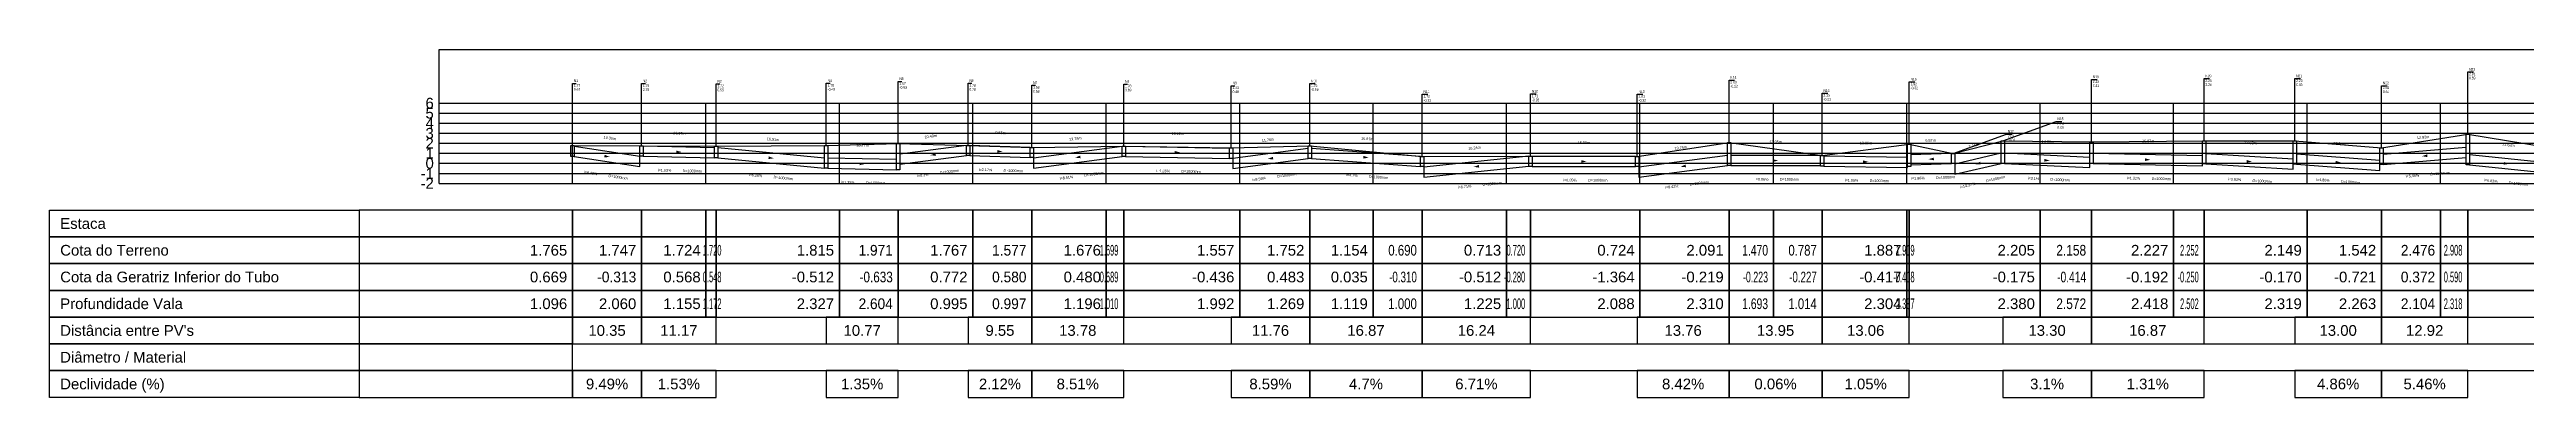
# Model space of a CAD drawing. Extents: x -160 to 364724, y -100 to 7353297.
# Drawn here: x 359874 to 360245.3, y 7348666.7 to 7348718.7 of the extents above; entities that cross this region are included whole.
import ezdxf
from ezdxf.enums import TextEntityAlignment as Align

# ---------------------------------------------------------------- set-up
doc = ezdxf.new("R2010")
doc.units = 0
doc.header["$LTSCALE"] = 5
for name, color, linetype in [('PS_IND_COMPRIMENTO', 7, 'Continuous'), ('PS_IND_DIAMETRO', 7, 'Continuous'), ('PS_IND_FLUXO', 3, 'Continuous'), ('PS_IND_INCLINACAO', 7, 'Continuous'), ('PS_PERFIL_CAIXAS', 7, 'Continuous'), ('PS_PERFIL_COTA_LIN', 7, 'Continuous'), ('PS_PERFIL_COTA_TXT', 5, 'Continuous'), ('PS_PERFIL_GRADE', 8, 'Continuous'), ('PS_PERFIL_TERRENO', 3, 'Continuous'), ('PS_PERFIL_TUBO', 7, 'Continuous'), ('PS_PONTOS_IDENTIFICACAO_LIN', 7, 'Continuous'), ('PS_PONTOS_IDENTIFICACAO_TXT', 7, 'Continuous')]:
    doc.layers.add(name, color=color, linetype=linetype)
doc.styles.get("Standard").update_dxf_attribs({"font": 'arial.ttf'})

# ---------------------------------------------------------------- blocks, each defined once
blk = doc.blocks.new('*U709')
at = {"layer": 'PS_PERFIL_GRADE', "linetype": 'Continuous'}
for p, q in [((0, 0), (0, 12)), ((0, 12), (480, 12)), ((20, 0), (20, 12)), ((40, 0), (40, 12)), ((60, 0), (60, 12)), ((80, 0), (80, 12)), ((100, 0), (100, 12)), ((120, 0), (120, 12)), ((140, 0), (140, 12)), ((160, 0), (160, 12)), ((180, 0), (180, 12)), ((200, 0), (200, 12)), ((220, 0), (220, 12)), ((240, 0), (240, 12)), ((260, 0), (260, 12)), ((280, 0), (280, 12)), ((300, 0), (300, 12)), ((320, 0), (320, 12)), ((340, 0), (340, 12)), ((360, 0), (360, 12)), ((380, 0), (380, 12)), ((400, 0), (400, 12)), ((420, 0), (420, 12)), ((440, 0), (440, 12)), ((460, 0), (460, 12)), ((480, 0), (480, 12)), ((0, 10.5), (480, 10.5)), ((0, 9), (480, 9)), ((0, 7.5), (480, 7.5)), ((0, 6), (480, 6)), ((0, 4.5), (480, 4.5)), ((0, 3), (480, 3)), ((0, 1.5), (480, 1.5)), ((0, 0), (480, 0))]:
    blk.add_line(p, q, dxfattribs=at)
blk.add_lwpolyline([(0, 12), (0, 20), (480, 20), (480, 12)], dxfattribs=at)
at = {"layer": 'PS_PERFIL_GRADE'}
for s, p in [('5', (-0.8, 10.5)), ('6', (-0.8, 12)), ('4', (-0.8, 9)), ('3', (-0.8, 7.5)), ('0', (-0.8, 3)), ('2', (-0.8, 6)), ('1', (-0.8, 4.5)), ('-1', (-0.8, 1.5)), ('-2', (-0.8, 0))]:
    blk.add_text(s, height=1.6, dxfattribs=at).set_placement(p, align=Align.MIDDLE_RIGHT)

msp = doc.modelspace()

# ---------------------------------------------------------------- linework, layer by layer
at = {"layer": 'PS_IND_FLUXO'}
for points in [[(359957.172, 7348702.787, 0.4, 0, 0), (359957.964, 7348702.669, 0, 0, 0)], [(359967.929, 7348703.421, 0.4, 0, 0), (359968.729, 7348703.402, 0, 0, 0)], [(359981.771, 7348702.545, 0.4, 0, 0), (359982.567, 7348702.467, 0, 0, 0)], [(359995.409, 7348701.629, 0.4, 0, 0), (359996.208, 7348701.612, 0, 0, 0)], [(360006.837, 7348703.033, 0.4, 0, 0), (360006.043, 7348702.929, 0, 0, 0)], [(360016.058, 7348703.496, 0.4, 0, 0), (360016.858, 7348703.469, 0, 0, 0)], [(360028.516, 7348702.668, 0.4, 0, 0), (360027.723, 7348702.563, 0, 0, 0)], [(360042.668, 7348703.348, 0.4, 0, 0), (360043.468, 7348703.332, 0, 0, 0)], [(360057.404, 7348702.481, 0.4, 0, 0), (360056.612, 7348702.375, 0, 0, 0)], [(360070.924, 7348702.62, 0.4, 0, 0), (360071.722, 7348702.562, 0, 0, 0)], [(360088.273, 7348701.266, 0.4, 0, 0), (360087.477, 7348701.183, 0, 0, 0)], [(360103.589, 7348701.99, 0.4, 0, 0), (360104.389, 7348701.99, 0, 0, 0)], [(360119.264, 7348701.315, 0.4, 0, 0), (360118.47, 7348701.211, 0, 0, 0)], [(360132.324, 7348702.127, 0.4, 0, 0), (360133.124, 7348702.126, 0, 0, 0)], [(360145.83, 7348701.944, 0.4, 0, 0), (360146.63, 7348701.931, 0, 0, 0)], [(360156.446, 7348702.36, 0.4, 0, 0), (360155.646, 7348702.334, 0, 0, 0)], [(360163.442, 7348701.746, 0.4, 0, 0), (360162.663, 7348701.566, 0, 0, 0)], [(360173.024, 7348702.168, 0.4, 0, 0), (360173.823, 7348702.13, 0, 0, 0)], [(360188.112, 7348702.26, 0.4, 0, 0), (360188.912, 7348702.244, 0, 0, 0)], [(360203.351, 7348702, 0.4, 0, 0), (360204.15, 7348701.952, 0, 0, 0)], [(360216.654, 7348701.883, 0.4, 0, 0), (360217.452, 7348701.823, 0, 0, 0)], [(360230.415, 7348702.85, 0.4, 0, 0), (360229.618, 7348702.783, 0, 0, 0)], [(360241.89, 7348701.712, 0.4, 0, 0), (360242.685, 7348701.63, 0, 0, 0)]]:
    msp.add_lwpolyline(points, format="xyseb", dxfattribs=at)
at = {"layer": 'PS_PERFIL_CAIXAS', "linetype": 'Continuous'}
for points in [[(359952.144, 7348704.359), (359952.644, 7348704.359), (359952.644, 7348702.715), (359952.144, 7348702.715)], [(359962.492, 7348704.332), (359962.992, 7348704.332), (359962.992, 7348702.79), (359962.492, 7348702.79)], [(359973.666, 7348704.291), (359974.166, 7348704.291), (359974.166, 7348702.533), (359973.666, 7348702.533)], [(359990.173, 7348704.381), (359990.673, 7348704.381), (359990.673, 7348700.979), (359990.173, 7348700.979)], [(360000.945, 7348704.668), (360001.445, 7348704.668), (360001.445, 7348700.762), (360000.945, 7348700.762)], [(360011.436, 7348704.384), (360011.936, 7348704.384), (360011.936, 7348702.884), (360011.436, 7348702.884)], [(360020.981, 7348704.077), (360021.481, 7348704.077), (360021.481, 7348702.581), (360020.981, 7348702.581)], [(360034.759, 7348704.26), (360035.259, 7348704.26), (360035.259, 7348702.745), (360034.759, 7348702.745)], [(360050.877, 7348704.011), (360051.377, 7348704.011), (360051.377, 7348702.436), (360050.877, 7348702.436)], [(360062.639, 7348704.339), (360063.139, 7348704.339), (360063.139, 7348702.436), (360062.639, 7348702.436)], [(360125.499, 7348704.848), (360125.999, 7348704.848), (360125.999, 7348701.383), (360125.499, 7348701.383)], [(360152.51, 7348704.59), (360153.01, 7348704.59), (360153.01, 7348701.251), (360152.51, 7348701.251)], [(360166.522, 7348705.07), (360167.022, 7348705.07), (360167.022, 7348701.708), (360166.522, 7348701.708)], [(360179.825, 7348704.948), (360180.325, 7348704.948), (360180.325, 7348701.668), (360179.825, 7348701.668)], [(360196.699, 7348705.089), (360197.199, 7348705.089), (360197.199, 7348701.617), (360196.699, 7348701.617)], [(360210.302, 7348705.085), (360210.802, 7348705.085), (360210.802, 7348701.577), (360210.302, 7348701.577)], [(360223.305, 7348704.024), (360223.805, 7348704.024), (360223.805, 7348701.538), (360223.305, 7348701.538)], [(360236.228, 7348706.073), (360236.728, 7348706.073), (360236.728, 7348701.499), (360236.228, 7348701.499)], [(360079.506, 7348702.746), (360080.006, 7348702.746), (360080.006, 7348701.246), (360079.506, 7348701.246)], [(360095.743, 7348702.791), (360096.243, 7348702.791), (360096.243, 7348701.246), (360095.743, 7348701.246)], [(360111.735, 7348702.734), (360112.235, 7348702.734), (360112.235, 7348701.234), (360111.735, 7348701.234)], [(360139.45, 7348702.892), (360139.95, 7348702.892), (360139.95, 7348701.29), (360139.45, 7348701.29)], [(360159.082, 7348703.195), (360159.582, 7348703.195), (360159.582, 7348701.695), (360159.082, 7348701.695)]]:
    msp.add_lwpolyline(points, close=True, dxfattribs=at)
at = {"layer": 'PS_PERFIL_COTA_LIN', "linetype": 'Continuous'}
for points in [[(359920.394, 7348694.711), (359920.394, 7348690.711), (359873.994, 7348690.711), (359873.994, 7348694.711)], [(359920.394, 7348694.711), (359920.394, 7348690.711), (359952.394, 7348690.711), (359952.394, 7348694.711)], [(359952.394, 7348694.711), (359952.394, 7348690.711), (359962.742, 7348690.711), (359962.742, 7348694.711)], [(359962.742, 7348694.711), (359962.742, 7348690.711), (359972.394, 7348690.711), (359972.394, 7348694.711)], [(359972.394, 7348694.711), (359972.394, 7348690.711), (359973.916, 7348690.711), (359973.916, 7348694.711)], [(359973.916, 7348694.711), (359973.916, 7348690.711), (359992.394, 7348690.711), (359992.394, 7348694.711)], [(359992.394, 7348694.711), (359992.394, 7348690.711), (360001.195, 7348690.711), (360001.195, 7348694.711)], [(360001.195, 7348694.711), (360001.195, 7348690.711), (360012.394, 7348690.711), (360012.394, 7348694.711)], [(360012.394, 7348694.711), (360012.394, 7348690.711), (360021.231, 7348690.711), (360021.231, 7348694.711)], [(360021.231, 7348694.711), (360021.231, 7348690.711), (360032.394, 7348690.711), (360032.394, 7348694.711)], [(360032.394, 7348694.711), (360032.394, 7348690.711), (360035.009, 7348690.711), (360035.009, 7348694.711)], [(360035.009, 7348694.711), (360035.009, 7348690.711), (360052.394, 7348690.711), (360052.394, 7348694.711)], [(360052.394, 7348694.711), (360052.394, 7348690.711), (360062.889, 7348690.711), (360062.889, 7348694.711)], [(360062.889, 7348694.711), (360062.889, 7348690.711), (360072.394, 7348690.711), (360072.394, 7348694.711)], [(360072.394, 7348694.711), (360072.394, 7348690.711), (360079.756, 7348690.711), (360079.756, 7348694.711)], [(360079.756, 7348694.711), (360079.756, 7348690.711), (360092.394, 7348690.711), (360092.394, 7348694.711)], [(360092.394, 7348694.711), (360092.394, 7348690.711), (360095.993, 7348690.711), (360095.993, 7348694.711)], [(360095.993, 7348694.711), (360095.993, 7348690.711), (360112.394, 7348690.711), (360112.394, 7348694.711)], [(360112.394, 7348694.711), (360112.394, 7348690.711), (360125.749, 7348690.711), (360125.749, 7348694.711)], [(360125.749, 7348694.711), (360125.749, 7348690.711), (360132.394, 7348690.711), (360132.394, 7348694.711)], [(360132.394, 7348694.711), (360132.394, 7348690.711), (360139.7, 7348690.711), (360139.7, 7348694.711)], [(360139.7, 7348694.711), (360139.7, 7348690.711), (360152.394, 7348690.711), (360152.394, 7348694.711)], [(360152.394, 7348694.711), (360152.394, 7348690.711), (360152.76, 7348690.711), (360152.76, 7348694.711)], [(360152.76, 7348694.711), (360152.76, 7348690.711), (360172.394, 7348690.711), (360172.394, 7348694.711)], [(360172.394, 7348694.711), (360172.394, 7348690.711), (360180.075, 7348690.711), (360180.075, 7348694.711)], [(360180.075, 7348694.711), (360180.075, 7348690.711), (360192.394, 7348690.711), (360192.394, 7348694.711)], [(360192.394, 7348694.711), (360192.394, 7348690.711), (360196.949, 7348690.711), (360196.949, 7348694.711)], [(360196.949, 7348694.711), (360196.949, 7348690.711), (360212.394, 7348690.711), (360212.394, 7348694.711)], [(360212.394, 7348694.711), (360212.394, 7348690.711), (360223.555, 7348690.711), (360223.555, 7348694.711)], [(360223.555, 7348694.711), (360223.555, 7348690.711), (360232.394, 7348690.711), (360232.394, 7348694.711)], [(360232.394, 7348694.711), (360232.394, 7348690.711), (360236.478, 7348690.711), (360236.478, 7348694.711)], [(360236.478, 7348694.711), (360236.478, 7348690.711), (360252.394, 7348690.711), (360252.394, 7348694.711)], [(359920.394, 7348690.711), (359920.394, 7348686.711), (359873.994, 7348686.711), (359873.994, 7348690.711)], [(359920.394, 7348690.711), (359920.394, 7348686.711), (359952.394, 7348686.711), (359952.394, 7348690.711)], [(359952.394, 7348690.711), (359952.394, 7348686.711), (359962.742, 7348686.711), (359962.742, 7348690.711)], [(359962.742, 7348690.711), (359962.742, 7348686.711), (359972.394, 7348686.711), (359972.394, 7348690.711)], [(359972.394, 7348690.711), (359972.394, 7348686.711), (359973.916, 7348686.711), (359973.916, 7348690.711)], [(359973.916, 7348690.711), (359973.916, 7348686.711), (359992.394, 7348686.711), (359992.394, 7348690.711)], [(359992.394, 7348690.711), (359992.394, 7348686.711), (360001.195, 7348686.711), (360001.195, 7348690.711)], [(360001.195, 7348690.711), (360001.195, 7348686.711), (360012.394, 7348686.711), (360012.394, 7348690.711)], [(360012.394, 7348690.711), (360012.394, 7348686.711), (360021.231, 7348686.711), (360021.231, 7348690.711)], [(360021.231, 7348690.711), (360021.231, 7348686.711), (360032.394, 7348686.711), (360032.394, 7348690.711)], [(360032.394, 7348690.711), (360032.394, 7348686.711), (360035.009, 7348686.711), (360035.009, 7348690.711)], [(360035.009, 7348690.711), (360035.009, 7348686.711), (360052.394, 7348686.711), (360052.394, 7348690.711)], [(360052.394, 7348690.711), (360052.394, 7348686.711), (360062.889, 7348686.711), (360062.889, 7348690.711)], [(360062.889, 7348690.711), (360062.889, 7348686.711), (360072.394, 7348686.711), (360072.394, 7348690.711)], [(360072.394, 7348690.711), (360072.394, 7348686.711), (360079.756, 7348686.711), (360079.756, 7348690.711)], [(360079.756, 7348690.711), (360079.756, 7348686.711), (360092.394, 7348686.711), (360092.394, 7348690.711)], [(360092.394, 7348690.711), (360092.394, 7348686.711), (360095.993, 7348686.711), (360095.993, 7348690.711)], [(360095.993, 7348690.711), (360095.993, 7348686.711), (360112.394, 7348686.711), (360112.394, 7348690.711)], [(360112.394, 7348690.711), (360112.394, 7348686.711), (360125.749, 7348686.711), (360125.749, 7348690.711)], [(360125.749, 7348690.711), (360125.749, 7348686.711), (360132.394, 7348686.711), (360132.394, 7348690.711)], [(360132.394, 7348690.711), (360132.394, 7348686.711), (360139.7, 7348686.711), (360139.7, 7348690.711)], [(360139.7, 7348690.711), (360139.7, 7348686.711), (360152.394, 7348686.711), (360152.394, 7348690.711)], [(360152.394, 7348690.711), (360152.394, 7348686.711), (360152.76, 7348686.711), (360152.76, 7348690.711)], [(360152.76, 7348690.711), (360152.76, 7348686.711), (360172.394, 7348686.711), (360172.394, 7348690.711)], [(360172.394, 7348690.711), (360172.394, 7348686.711), (360180.075, 7348686.711), (360180.075, 7348690.711)], [(360180.075, 7348690.711), (360180.075, 7348686.711), (360192.394, 7348686.711), (360192.394, 7348690.711)], [(360192.394, 7348690.711), (360192.394, 7348686.711), (360196.949, 7348686.711), (360196.949, 7348690.711)], [(360196.949, 7348690.711), (360196.949, 7348686.711), (360212.394, 7348686.711), (360212.394, 7348690.711)], [(360212.394, 7348690.711), (360212.394, 7348686.711), (360223.555, 7348686.711), (360223.555, 7348690.711)], [(360223.555, 7348690.711), (360223.555, 7348686.711), (360232.394, 7348686.711), (360232.394, 7348690.711)], [(360232.394, 7348690.711), (360232.394, 7348686.711), (360236.478, 7348686.711), (360236.478, 7348690.711)], [(360236.478, 7348690.711), (360236.478, 7348686.711), (360252.394, 7348686.711), (360252.394, 7348690.711)], [(359920.394, 7348686.711), (359920.394, 7348682.711), (359873.994, 7348682.711), (359873.994, 7348686.711)], [(359920.394, 7348686.711), (359920.394, 7348682.711), (359952.394, 7348682.711), (359952.394, 7348686.711)], [(359952.394, 7348686.711), (359952.394, 7348682.711), (359962.742, 7348682.711), (359962.742, 7348686.711)], [(359962.742, 7348686.711), (359962.742, 7348682.711), (359972.394, 7348682.711), (359972.394, 7348686.711)], [(359972.394, 7348686.711), (359972.394, 7348682.711), (359973.916, 7348682.711), (359973.916, 7348686.711)], [(359973.916, 7348686.711), (359973.916, 7348682.711), (359992.394, 7348682.711), (359992.394, 7348686.711)], [(359992.394, 7348686.711), (359992.394, 7348682.711), (360001.195, 7348682.711), (360001.195, 7348686.711)], [(360001.195, 7348686.711), (360001.195, 7348682.711), (360012.394, 7348682.711), (360012.394, 7348686.711)], [(360012.394, 7348686.711), (360012.394, 7348682.711), (360021.231, 7348682.711), (360021.231, 7348686.711)], [(360021.231, 7348686.711), (360021.231, 7348682.711), (360032.394, 7348682.711), (360032.394, 7348686.711)], [(360032.394, 7348686.711), (360032.394, 7348682.711), (360035.009, 7348682.711), (360035.009, 7348686.711)], [(360035.009, 7348686.711), (360035.009, 7348682.711), (360052.394, 7348682.711), (360052.394, 7348686.711)], [(360052.394, 7348686.711), (360052.394, 7348682.711), (360062.889, 7348682.711), (360062.889, 7348686.711)], [(360062.889, 7348686.711), (360062.889, 7348682.711), (360072.394, 7348682.711), (360072.394, 7348686.711)], [(360072.394, 7348686.711), (360072.394, 7348682.711), (360079.756, 7348682.711), (360079.756, 7348686.711)], [(360079.756, 7348686.711), (360079.756, 7348682.711), (360092.394, 7348682.711), (360092.394, 7348686.711)], [(360092.394, 7348686.711), (360092.394, 7348682.711), (360095.993, 7348682.711), (360095.993, 7348686.711)], [(360095.993, 7348686.711), (360095.993, 7348682.711), (360112.394, 7348682.711), (360112.394, 7348686.711)], [(360112.394, 7348686.711), (360112.394, 7348682.711), (360125.749, 7348682.711), (360125.749, 7348686.711)], [(360125.749, 7348686.711), (360125.749, 7348682.711), (360132.394, 7348682.711), (360132.394, 7348686.711)], [(360132.394, 7348686.711), (360132.394, 7348682.711), (360139.7, 7348682.711), (360139.7, 7348686.711)], [(360139.7, 7348686.711), (360139.7, 7348682.711), (360152.394, 7348682.711), (360152.394, 7348686.711)], [(360152.394, 7348686.711), (360152.394, 7348682.711), (360152.76, 7348682.711), (360152.76, 7348686.711)], [(360152.76, 7348686.711), (360152.76, 7348682.711), (360172.394, 7348682.711), (360172.394, 7348686.711)], [(360172.394, 7348686.711), (360172.394, 7348682.711), (360180.075, 7348682.711), (360180.075, 7348686.711)], [(360180.075, 7348686.711), (360180.075, 7348682.711), (360192.394, 7348682.711), (360192.394, 7348686.711)], [(360192.394, 7348686.711), (360192.394, 7348682.711), (360196.949, 7348682.711), (360196.949, 7348686.711)], [(360196.949, 7348686.711), (360196.949, 7348682.711), (360212.394, 7348682.711), (360212.394, 7348686.711)], [(360212.394, 7348686.711), (360212.394, 7348682.711), (360223.555, 7348682.711), (360223.555, 7348686.711)], [(360223.555, 7348686.711), (360223.555, 7348682.711), (360232.394, 7348682.711), (360232.394, 7348686.711)], [(360232.394, 7348686.711), (360232.394, 7348682.711), (360236.478, 7348682.711), (360236.478, 7348686.711)], [(360236.478, 7348686.711), (360236.478, 7348682.711), (360252.394, 7348682.711), (360252.394, 7348686.711)], [(359920.394, 7348682.711), (359920.394, 7348678.711), (359873.994, 7348678.711), (359873.994, 7348682.711)], [(359920.394, 7348682.711), (359920.394, 7348678.711), (359952.394, 7348678.711), (359952.394, 7348682.711)], [(359952.394, 7348682.711), (359952.394, 7348678.711), (359962.742, 7348678.711), (359962.742, 7348682.711)], [(359962.742, 7348682.711), (359962.742, 7348678.711), (359972.394, 7348678.711), (359972.394, 7348682.711)], [(359972.394, 7348682.711), (359972.394, 7348678.711), (359973.916, 7348678.711), (359973.916, 7348682.711)], [(359973.916, 7348682.711), (359973.916, 7348678.711), (359992.394, 7348678.711), (359992.394, 7348682.711)], [(359992.394, 7348682.711), (359992.394, 7348678.711), (360001.195, 7348678.711), (360001.195, 7348682.711)], [(360001.195, 7348682.711), (360001.195, 7348678.711), (360012.394, 7348678.711), (360012.394, 7348682.711)], [(360012.394, 7348682.711), (360012.394, 7348678.711), (360021.231, 7348678.711), (360021.231, 7348682.711)], [(360021.231, 7348682.711), (360021.231, 7348678.711), (360032.394, 7348678.711), (360032.394, 7348682.711)], [(360032.394, 7348682.711), (360032.394, 7348678.711), (360035.009, 7348678.711), (360035.009, 7348682.711)], [(360035.009, 7348682.711), (360035.009, 7348678.711), (360052.394, 7348678.711), (360052.394, 7348682.711)], [(360052.394, 7348682.711), (360052.394, 7348678.711), (360062.889, 7348678.711), (360062.889, 7348682.711)], [(360062.889, 7348682.711), (360062.889, 7348678.711), (360072.394, 7348678.711), (360072.394, 7348682.711)], [(360072.394, 7348682.711), (360072.394, 7348678.711), (360079.756, 7348678.711), (360079.756, 7348682.711)], [(360079.756, 7348682.711), (360079.756, 7348678.711), (360092.394, 7348678.711), (360092.394, 7348682.711)], [(360092.394, 7348682.711), (360092.394, 7348678.711), (360095.993, 7348678.711), (360095.993, 7348682.711)], [(360095.993, 7348682.711), (360095.993, 7348678.711), (360112.394, 7348678.711), (360112.394, 7348682.711)], [(360112.394, 7348682.711), (360112.394, 7348678.711), (360125.749, 7348678.711), (360125.749, 7348682.711)], [(360125.749, 7348682.711), (360125.749, 7348678.711), (360132.394, 7348678.711), (360132.394, 7348682.711)], [(360132.394, 7348682.711), (360132.394, 7348678.711), (360139.7, 7348678.711), (360139.7, 7348682.711)], [(360139.7, 7348682.711), (360139.7, 7348678.711), (360152.394, 7348678.711), (360152.394, 7348682.711)], [(360152.394, 7348682.711), (360152.394, 7348678.711), (360152.76, 7348678.711), (360152.76, 7348682.711)], [(360152.76, 7348682.711), (360152.76, 7348678.711), (360172.394, 7348678.711), (360172.394, 7348682.711)], [(360172.394, 7348682.711), (360172.394, 7348678.711), (360180.075, 7348678.711), (360180.075, 7348682.711)], [(360180.075, 7348682.711), (360180.075, 7348678.711), (360192.394, 7348678.711), (360192.394, 7348682.711)], [(360192.394, 7348682.711), (360192.394, 7348678.711), (360196.949, 7348678.711), (360196.949, 7348682.711)], [(360196.949, 7348682.711), (360196.949, 7348678.711), (360212.394, 7348678.711), (360212.394, 7348682.711)], [(360212.394, 7348682.711), (360212.394, 7348678.711), (360223.555, 7348678.711), (360223.555, 7348682.711)], [(360223.555, 7348682.711), (360223.555, 7348678.711), (360232.394, 7348678.711), (360232.394, 7348682.711)], [(360232.394, 7348682.711), (360232.394, 7348678.711), (360236.478, 7348678.711), (360236.478, 7348682.711)], [(360236.478, 7348682.711), (360236.478, 7348678.711), (360252.394, 7348678.711), (360252.394, 7348682.711)], [(359920.394, 7348678.711), (359920.394, 7348674.711), (359873.994, 7348674.711), (359873.994, 7348678.711)], [(359920.394, 7348678.711), (359920.394, 7348674.711), (359952.394, 7348674.711), (359952.394, 7348678.711)], [(359952.394, 7348678.711), (359952.394, 7348674.711), (359962.742, 7348674.711), (359962.742, 7348678.711)], [(359962.742, 7348678.711), (359962.742, 7348674.711), (359973.916, 7348674.711), (359973.916, 7348678.711)], [(359990.423, 7348678.711), (359990.423, 7348674.711), (360001.195, 7348674.711), (360001.195, 7348678.711)], [(360011.686, 7348678.711), (360011.686, 7348674.711), (360021.231, 7348674.711), (360021.231, 7348678.711)], [(360021.231, 7348678.711), (360021.231, 7348674.711), (360035.009, 7348674.711), (360035.009, 7348678.711)], [(360051.127, 7348678.711), (360051.127, 7348674.711), (360062.889, 7348674.711), (360062.889, 7348678.711)], [(360062.889, 7348678.711), (360062.889, 7348674.711), (360079.756, 7348674.711), (360079.756, 7348678.711)], [(360079.756, 7348678.711), (360079.756, 7348674.711), (360095.993, 7348674.711), (360095.993, 7348678.711)], [(360111.985, 7348678.711), (360111.985, 7348674.711), (360125.749, 7348674.711), (360125.749, 7348678.711)], [(360125.749, 7348678.711), (360125.749, 7348674.711), (360139.7, 7348674.711), (360139.7, 7348678.711)], [(360139.7, 7348678.711), (360139.7, 7348674.711), (360152.76, 7348674.711), (360152.76, 7348678.711)], [(360166.772, 7348678.711), (360166.772, 7348674.711), (360180.075, 7348674.711), (360180.075, 7348678.711)], [(360180.075, 7348678.711), (360180.075, 7348674.711), (360196.949, 7348674.711), (360196.949, 7348678.711)], [(360210.552, 7348678.711), (360210.552, 7348674.711), (360223.555, 7348674.711), (360223.555, 7348678.711)], [(360223.555, 7348678.711), (360223.555, 7348674.711), (360236.478, 7348674.711), (360236.478, 7348678.711)], [(359920.394, 7348674.711), (359920.394, 7348670.711), (359873.994, 7348670.711), (359873.994, 7348674.711)], [(359920.394, 7348674.711), (359920.394, 7348670.711), (359952.394, 7348670.711), (359952.394, 7348674.711)], [(359920.394, 7348670.711), (359920.394, 7348666.711), (359873.994, 7348666.711), (359873.994, 7348670.711)], [(359920.394, 7348670.711), (359920.394, 7348666.711), (359952.394, 7348666.711), (359952.394, 7348670.711)], [(359952.394, 7348670.711), (359952.394, 7348666.711), (359962.742, 7348666.711), (359962.742, 7348670.711)], [(359962.742, 7348670.711), (359962.742, 7348666.711), (359973.916, 7348666.711), (359973.916, 7348670.711)], [(359990.423, 7348670.711), (359990.423, 7348666.711), (360001.195, 7348666.711), (360001.195, 7348670.711)], [(360011.686, 7348670.711), (360011.686, 7348666.711), (360021.231, 7348666.711), (360021.231, 7348670.711)], [(360021.231, 7348670.711), (360021.231, 7348666.711), (360035.009, 7348666.711), (360035.009, 7348670.711)], [(360051.127, 7348670.711), (360051.127, 7348666.711), (360062.889, 7348666.711), (360062.889, 7348670.711)], [(360062.889, 7348670.711), (360062.889, 7348666.711), (360079.756, 7348666.711), (360079.756, 7348670.711)], [(360079.756, 7348670.711), (360079.756, 7348666.711), (360095.993, 7348666.711), (360095.993, 7348670.711)], [(360111.985, 7348670.711), (360111.985, 7348666.711), (360125.749, 7348666.711), (360125.749, 7348670.711)], [(360125.749, 7348670.711), (360125.749, 7348666.711), (360139.7, 7348666.711), (360139.7, 7348670.711)], [(360139.7, 7348670.711), (360139.7, 7348666.711), (360152.76, 7348666.711), (360152.76, 7348670.711)], [(360166.772, 7348670.711), (360166.772, 7348666.711), (360180.075, 7348666.711), (360180.075, 7348670.711)], [(360180.075, 7348670.711), (360180.075, 7348666.711), (360196.949, 7348666.711), (360196.949, 7348670.711)], [(360210.552, 7348670.711), (360210.552, 7348666.711), (360223.555, 7348666.711), (360223.555, 7348670.711)], [(360223.555, 7348670.711), (360223.555, 7348666.711), (360236.478, 7348666.711), (360236.478, 7348670.711)]]:
    msp.add_lwpolyline(points, close=True, dxfattribs=at)
for points in [[(359952.394, 7348678.711), (359962.742, 7348678.711)], [(359972.394, 7348678.711), (359973.916, 7348678.711)], [(359992.394, 7348678.711), (360001.195, 7348678.711)], [(360012.394, 7348678.711), (360021.231, 7348678.711)], [(360032.394, 7348678.711), (360035.009, 7348678.711)], [(360052.394, 7348678.711), (360062.889, 7348678.711)], [(360072.394, 7348678.711), (360079.756, 7348678.711)], [(360092.394, 7348678.711), (360095.993, 7348678.711)], [(360112.394, 7348678.711), (360125.749, 7348678.711)], [(360132.394, 7348678.711), (360139.7, 7348678.711)], [(360152.394, 7348678.711), (360152.76, 7348678.711)], [(360172.394, 7348678.711), (360180.075, 7348678.711)], [(360192.394, 7348678.711), (360196.949, 7348678.711)], [(360212.394, 7348678.711), (360223.555, 7348678.711)], [(360232.394, 7348678.711), (360236.478, 7348678.711)], [(359920.394, 7348674.711), (359952.394, 7348674.711)], [(359952.394, 7348674.711), (359962.742, 7348674.711)], [(359952.394, 7348674.711), (359962.742, 7348674.711)], [(359962.742, 7348674.711), (359972.394, 7348674.711)], [(359972.394, 7348674.711), (359973.916, 7348674.711)], [(359972.394, 7348674.711), (359973.916, 7348674.711)], [(359973.916, 7348674.711), (359992.394, 7348674.711)], [(359992.394, 7348674.711), (360001.195, 7348674.711)], [(359992.394, 7348674.711), (360001.195, 7348674.711)], [(360001.195, 7348674.711), (360012.394, 7348674.711)], [(360012.394, 7348674.711), (360021.231, 7348674.711)], [(360012.394, 7348674.711), (360021.231, 7348674.711)], [(360021.231, 7348674.711), (360032.394, 7348674.711)], [(360032.394, 7348674.711), (360035.009, 7348674.711)], [(360032.394, 7348674.711), (360035.009, 7348674.711)], [(360035.009, 7348674.711), (360052.394, 7348674.711)], [(360052.394, 7348674.711), (360062.889, 7348674.711)], [(360052.394, 7348674.711), (360062.889, 7348674.711)], [(360062.889, 7348674.711), (360072.394, 7348674.711)], [(360072.394, 7348674.711), (360079.756, 7348674.711)], [(360072.394, 7348674.711), (360079.756, 7348674.711)], [(360079.756, 7348674.711), (360092.394, 7348674.711)], [(360092.394, 7348674.711), (360095.993, 7348674.711)], [(360092.394, 7348674.711), (360095.993, 7348674.711)], [(360095.993, 7348674.711), (360112.394, 7348674.711)], [(360112.394, 7348674.711), (360125.749, 7348674.711)], [(360112.394, 7348674.711), (360125.749, 7348674.711)], [(360125.749, 7348674.711), (360132.394, 7348674.711)], [(360132.394, 7348674.711), (360139.7, 7348674.711)], [(360132.394, 7348674.711), (360139.7, 7348674.711)], [(360139.7, 7348674.711), (360152.394, 7348674.711)], [(360152.394, 7348674.711), (360152.76, 7348674.711)], [(360152.394, 7348674.711), (360152.76, 7348674.711)], [(360152.76, 7348674.711), (360172.394, 7348674.711)], [(360172.394, 7348674.711), (360180.075, 7348674.711)], [(360172.394, 7348674.711), (360180.075, 7348674.711)], [(360180.075, 7348674.711), (360192.394, 7348674.711)], [(360192.394, 7348674.711), (360196.949, 7348674.711)], [(360192.394, 7348674.711), (360196.949, 7348674.711)], [(360196.949, 7348674.711), (360212.394, 7348674.711)], [(360212.394, 7348674.711), (360223.555, 7348674.711)], [(360212.394, 7348674.711), (360223.555, 7348674.711)], [(360223.555, 7348674.711), (360232.394, 7348674.711)], [(360232.394, 7348674.711), (360236.478, 7348674.711)], [(360232.394, 7348674.711), (360236.478, 7348674.711)], [(360236.478, 7348674.711), (360252.394, 7348674.711)], [(359920.394, 7348670.711), (359952.394, 7348670.711)], [(359952.394, 7348670.711), (359962.742, 7348670.711)], [(359952.394, 7348670.711), (359962.742, 7348670.711)], [(359962.742, 7348670.711), (359972.394, 7348670.711)], [(359972.394, 7348670.711), (359973.916, 7348670.711)], [(359972.394, 7348670.711), (359973.916, 7348670.711)], [(359973.916, 7348670.711), (359992.394, 7348670.711)], [(359992.394, 7348670.711), (360001.195, 7348670.711)], [(359992.394, 7348670.711), (360001.195, 7348670.711)], [(360001.195, 7348670.711), (360012.394, 7348670.711)], [(360012.394, 7348670.711), (360021.231, 7348670.711)], [(360012.394, 7348670.711), (360021.231, 7348670.711)], [(360021.231, 7348670.711), (360032.394, 7348670.711)], [(360032.394, 7348670.711), (360035.009, 7348670.711)], [(360032.394, 7348670.711), (360035.009, 7348670.711)], [(360035.009, 7348670.711), (360052.394, 7348670.711)], [(360052.394, 7348670.711), (360062.889, 7348670.711)], [(360052.394, 7348670.711), (360062.889, 7348670.711)], [(360062.889, 7348670.711), (360072.394, 7348670.711)], [(360072.394, 7348670.711), (360079.756, 7348670.711)], [(360072.394, 7348670.711), (360079.756, 7348670.711)], [(360079.756, 7348670.711), (360092.394, 7348670.711)], [(360092.394, 7348670.711), (360095.993, 7348670.711)], [(360092.394, 7348670.711), (360095.993, 7348670.711)], [(360095.993, 7348670.711), (360112.394, 7348670.711)], [(360112.394, 7348670.711), (360125.749, 7348670.711)], [(360112.394, 7348670.711), (360125.749, 7348670.711)], [(360125.749, 7348670.711), (360132.394, 7348670.711)], [(360132.394, 7348670.711), (360139.7, 7348670.711)], [(360132.394, 7348670.711), (360139.7, 7348670.711)], [(360139.7, 7348670.711), (360152.394, 7348670.711)], [(360152.394, 7348670.711), (360152.76, 7348670.711)], [(360152.394, 7348670.711), (360152.76, 7348670.711)], [(360152.76, 7348670.711), (360172.394, 7348670.711)], [(360172.394, 7348670.711), (360180.075, 7348670.711)], [(360172.394, 7348670.711), (360180.075, 7348670.711)], [(360180.075, 7348670.711), (360192.394, 7348670.711)], [(360192.394, 7348670.711), (360196.949, 7348670.711)], [(360192.394, 7348670.711), (360196.949, 7348670.711)], [(360196.949, 7348670.711), (360212.394, 7348670.711)], [(360212.394, 7348670.711), (360223.555, 7348670.711)], [(360212.394, 7348670.711), (360223.555, 7348670.711)], [(360223.555, 7348670.711), (360232.394, 7348670.711)], [(360232.394, 7348670.711), (360236.478, 7348670.711)], [(360232.394, 7348670.711), (360236.478, 7348670.711)], [(360236.478, 7348670.711), (360252.394, 7348670.711)], [(359952.394, 7348666.711), (359962.742, 7348666.711)], [(359972.394, 7348666.711), (359973.916, 7348666.711)], [(359992.394, 7348666.711), (360001.195, 7348666.711)], [(360012.394, 7348666.711), (360021.231, 7348666.711)], [(360032.394, 7348666.711), (360035.009, 7348666.711)], [(360052.394, 7348666.711), (360062.889, 7348666.711)], [(360072.394, 7348666.711), (360079.756, 7348666.711)], [(360092.394, 7348666.711), (360095.993, 7348666.711)], [(360112.394, 7348666.711), (360125.749, 7348666.711)], [(360132.394, 7348666.711), (360139.7, 7348666.711)], [(360152.394, 7348666.711), (360152.76, 7348666.711)], [(360172.394, 7348666.711), (360180.075, 7348666.711)], [(360192.394, 7348666.711), (360196.949, 7348666.711)], [(360212.394, 7348666.711), (360223.555, 7348666.711)], [(360232.394, 7348666.711), (360236.478, 7348666.711)]]:
    msp.add_lwpolyline(points, dxfattribs=at)
at = {"layer": 'PS_PERFIL_TERRENO', "linetype": 'Continuous'}
msp.add_lwpolyline([(359952.394, 7348704.359), (359962.742, 7348704.332), (359973.916, 7348704.291), (359990.423, 7348704.381), (360001.195, 7348704.668), (360011.686, 7348704.384), (360021.231, 7348704.077), (360035.009, 7348704.26), (360051.127, 7348704.011), (360062.889, 7348704.339), (360079.756, 7348702.746), (360095.993, 7348702.791), (360111.985, 7348702.734), (360125.749, 7348704.848), (360139.7, 7348702.892), (360152.76, 7348704.59), (360159.332, 7348703.195), (360166.772, 7348705.07), (360180.075, 7348704.948), (360196.949, 7348705.089), (360210.552, 7348705.085), (360223.555, 7348704.024), (360236.478, 7348706.073), (360248.097, 7348704.155)], dxfattribs=at)
at = {"layer": 'PS_PERFIL_TUBO', "linetype": 'Continuous'}
for points in [[(359952.644, 7348702.715), (359962.492, 7348701.242), (359962.492, 7348702.742), (359952.644, 7348704.215)], [(359962.992, 7348702.79), (359973.666, 7348702.533), (359973.666, 7348704.033), (359962.992, 7348704.29)], [(359974.166, 7348702.533), (359990.173, 7348700.979), (359990.173, 7348702.479), (359974.166, 7348704.033)], [(360001.445, 7348701.578), (360011.436, 7348702.884), (360011.436, 7348704.384), (360001.445, 7348703.078)], [(360011.936, 7348702.884), (360020.981, 7348702.581), (360020.981, 7348704.081), (360011.936, 7348704.384)], [(360021.481, 7348700.987), (360034.759, 7348702.745), (360034.759, 7348704.245), (360021.481, 7348702.487)], [(360035.259, 7348702.745), (360050.877, 7348702.436), (360050.877, 7348703.936), (360035.259, 7348704.245)], [(360051.377, 7348700.921), (360062.639, 7348702.436), (360062.639, 7348703.936), (360051.377, 7348702.421)], [(360063.139, 7348702.436), (360079.506, 7348701.246), (360079.506, 7348702.746), (360063.139, 7348703.936)], [(360223.805, 7348701.538), (360236.228, 7348702.595), (360236.228, 7348704.095), (360223.805, 7348703.038)], [(359990.673, 7348700.979), (360000.945, 7348700.762), (360000.945, 7348702.262), (359990.673, 7348702.479)], [(360080.006, 7348699.658), (360095.743, 7348701.291), (360095.743, 7348702.791), (360080.006, 7348701.158)], [(360096.243, 7348701.246), (360111.735, 7348701.234), (360111.735, 7348702.734), (360096.243, 7348702.746)], [(360112.235, 7348699.644), (360125.499, 7348701.383), (360125.499, 7348702.883), (360112.235, 7348701.144)], [(360125.999, 7348701.383), (360139.45, 7348701.371), (360139.45, 7348702.871), (360125.999, 7348702.883)], [(360139.95, 7348701.29), (360152.51, 7348701.084), (360152.51, 7348702.584), (360139.95, 7348702.79)], [(360153.01, 7348701.5), (360159.082, 7348701.695), (360159.082, 7348703.195), (360153.01, 7348703)], [(360159.582, 7348700.105), (360166.522, 7348701.708), (360166.522, 7348703.208), (360159.582, 7348701.605)], [(360167.022, 7348701.708), (360179.825, 7348701.09), (360179.825, 7348702.59), (360167.022, 7348703.208)], [(360180.325, 7348701.668), (360196.699, 7348701.336), (360196.699, 7348702.836), (360180.325, 7348703.168)], [(360197.199, 7348701.617), (360210.302, 7348700.835), (360210.302, 7348702.335), (360197.199, 7348703.117)], [(360210.802, 7348701.577), (360223.305, 7348700.63), (360223.305, 7348702.13), (360210.802, 7348703.077)], [(360236.728, 7348701.499), (360247.847, 7348700.343), (360247.847, 7348701.843), (360236.728, 7348702.999)]]:
    msp.add_lwpolyline(points, close=True, dxfattribs=at)
at = {"layer": 'PS_PONTOS_IDENTIFICACAO_LIN', "linetype": 'Continuous'}
for points in [[(360236.478, 7348706.073), (360236.478, 7348715.373), (360237.318, 7348715.373)], [(359952.394, 7348704.359), (359952.394, 7348713.659), (359952.954, 7348713.659)], [(359962.742, 7348704.332), (359962.742, 7348713.632), (359963.302, 7348713.632)], [(359973.916, 7348704.291), (359973.916, 7348713.591), (359974.476, 7348713.591)], [(359990.423, 7348704.381), (359990.423, 7348713.681), (359990.983, 7348713.681)], [(360001.195, 7348704.668), (360001.195, 7348713.968), (360001.755, 7348713.968)], [(360011.686, 7348704.384), (360011.686, 7348713.684), (360012.246, 7348713.684)], [(360021.231, 7348704.077), (360021.231, 7348713.377), (360021.791, 7348713.377)], [(360035.009, 7348704.26), (360035.009, 7348713.56), (360035.569, 7348713.56)], [(360051.127, 7348704.011), (360051.127, 7348713.311), (360051.687, 7348713.311)], [(360062.889, 7348704.339), (360062.889, 7348713.639), (360063.729, 7348713.639)], [(360079.756, 7348702.746), (360079.756, 7348712.046), (360080.596, 7348712.046)], [(360095.993, 7348702.791), (360095.993, 7348712.091), (360096.833, 7348712.091)], [(360111.985, 7348702.734), (360111.985, 7348712.034), (360112.825, 7348712.034)], [(360125.749, 7348704.848), (360125.749, 7348714.148), (360126.589, 7348714.148)], [(360139.7, 7348702.892), (360139.7, 7348712.192), (360140.54, 7348712.192)], [(360152.76, 7348704.59), (360152.76, 7348713.89), (360153.6, 7348713.89)], [(360180.075, 7348704.948), (360180.075, 7348714.248), (360180.915, 7348714.248)], [(360196.949, 7348705.089), (360196.949, 7348714.389), (360197.789, 7348714.389)], [(360210.552, 7348705.085), (360210.552, 7348714.385), (360211.392, 7348714.385)], [(360223.555, 7348704.024), (360223.555, 7348713.324), (360224.395, 7348713.324)], [(360166.772, 7348705.07), (360174.772, 7348707.97), (360175.612, 7348707.97)], [(360159.332, 7348703.195), (360167.332, 7348706.095), (360168.172, 7348706.095)]]:
    msp.add_lwpolyline(points, dxfattribs=at)

# ---------------------------------------------------------------- block references
at = {"layer": 'PS_PERFIL_GRADE'}
msp.add_blockref('*U709', (359932.394, 7348698.711), dxfattribs=at)

# ---------------------------------------------------------------- texts
at = {"layer": 'PS_IND_COMPRIMENTO', "width": 0.8}
for s, rotation, p in [('10.35m', 351.49317, (359957.982, 7348705.497)), ('11.17m', 358.61929, (359968.396, 7348706.211)), ('16.51m', 354.45488, (359982.44, 7348705.293)), ('10.77m', 358.78698, (359995.868, 7348704.42)), ('10.49m', 7.4501, (360006.077, 7348705.757)), ('9.55m', 358.08136, (360016.552, 7348706.281)), ('13.78m', 7.54188, (360027.752, 7348705.391)), ('16.12m', 358.86653, (360043.123, 7348706.139)), ('11.76m', 7.66108, (360056.635, 7348705.203)), ('16.87m', 355.84326, (360071.526, 7348705.383)), ('16.24m', 5.92615, (360087.586, 7348704.009)), ('15.99m', 359.95562, (360103.992, 7348704.79)), ('13.76m', 7.4676, (360118.503, 7348704.04)), ('13.95m', 359.94889, (360132.727, 7348704.927)), ('13.06m', 359.05844, (360146.276, 7348704.737)), ('6.57m', 1.8393, (360155.956, 7348705.146)), ('7.44m', 13.0099, (360162.422, 7348704.384)), ('13.30m', 357.23631, (360173.558, 7348704.946)), ('16.87m', 358.83813, (360188.569, 7348705.051)), ('13.60m', 356.58244, (360203.917, 7348704.771)), ('13.00m', 355.66786, (360217.265, 7348704.645)), ('12.92m', 4.8664, (360229.779, 7348705.606)), ('11.62m', 354.065, (360242.577, 7348704.456))]:
    msp.add_text(s, height=0.4, rotation=rotation, dxfattribs=at).set_placement(p, align=Align.MIDDLE_CENTER)
at = {"layer": 'PS_IND_DIAMETRO', "width": 0.8}
for rotation, p in [(358.61929, (359970.341, 7348700.562)), (7.4501, (360008.866, 7348700.474)), (358.08136, (360018.443, 7348700.614)), (7.54188, (360030.549, 7348700.113)), (358.86653, (360045.092, 7348700.499)), (4.8664, (360232.326, 7348700.203)), (351.49317, (359959.211, 7348699.651)), (354.45488, (359983.969, 7348699.518)), (358.78698, (359997.829, 7348698.777)), (7.66108, (360059.443, 7348699.93)), (355.84326, (360073.194, 7348699.647)), (5.92615, (360090.233, 7348698.654)), (359.95562, (360106.067, 7348699.188)), (7.4676, (360121.293, 7348698.757)), (359.94889, (360134.802, 7348699.325)), (359.05844, (360148.264, 7348699.103)), (1.8393, (360158.215, 7348699.615)), (13.0099, (360165.709, 7348699.396)), (357.23631, (360175.366, 7348699.252)), (358.83813, (360190.535, 7348699.41)), (356.58244, (360205.66, 7348699.057)), (355.66786, (360218.916, 7348698.904)), (354.065, (360244.067, 7348698.671))]:
    msp.add_text('D=1000mm', height=0.4, rotation=rotation, dxfattribs=at).set_placement(p, align=Align.MIDDLE_CENTER)
at = {"layer": 'PS_IND_INCLINACAO', "width": 0.8}
for s, rotation, p in [('i=9.49%', 351.49317, (359955.097, 7348700.267)), ('i=1.53%', 358.61929, (359966.182, 7348700.663)), ('i=6.28%', 354.45488, (359979.828, 7348699.92)), ('i=8.3%', 7.4501, (360004.899, 7348699.955)), ('i=2.12%', 358.08136, (360014.286, 7348700.754)), ('i=1.28%', 358.86653, (360040.933, 7348700.582)), ('i=1.35%', 358.78698, (359993.67, 7348698.865)), ('i=8.51%', 7.54188, (360026.425, 7348699.567)), ('i=8.59%', 7.66108, (360055.32, 7348699.376)), ('i=4.7%', 355.84326, (360069.205, 7348699.937)), ('i=6.71%', 5.92615, (360086.095, 7348698.224)), ('i=0.05%', 359.95562, (360101.907, 7348699.192)), ('i=8.42%', 7.4676, (360117.169, 7348698.217)), ('i=0.06%', 359.94889, (360130.642, 7348699.328)), ('i=1.05%', 359.05844, (360144.104, 7348699.172)), ('i=1.98%', 1.8393, (360154.057, 7348699.482)), ('i=14.37%', 13.0099, (360161.5, 7348698.424)), ('i=3.1%', 357.23631, (360171.371, 7348699.445)), ('i=1.31%', 358.83813, (360186.375, 7348699.495)), ('i=3.83%', 356.58244, (360201.507, 7348699.305)), ('i=4.86%', 355.66786, (360214.768, 7348699.218)), ('i=5.46%', 4.8664, (360228.181, 7348699.85)), ('i=6.63%', 354.065, (360239.929, 7348699.101))]:
    msp.add_text(s, height=0.4, rotation=rotation, dxfattribs=at).set_placement(p, align=Align.MIDDLE_CENTER)
at = {"layer": 'PS_PERFIL_COTA_TXT'}
for s, p in [('Estaca', (359875.594, 7348692.711)), ('Cota do Terreno', (359875.594, 7348688.711)), ('Cota da Geratriz Inferior do Tubo', (359875.594, 7348684.711)), ('Profundidade Vala', (359875.594, 7348680.711)), ("Distância entre PV's", (359875.594, 7348676.711)), ('Diâmetro / Material', (359875.594, 7348672.711)), ('Declividade (%)', (359875.594, 7348668.711))]:
    msp.add_text(s, height=1.6, dxfattribs=at).set_placement(p, align=Align.MIDDLE_LEFT)
for s, p in [('1.765', (359951.594, 7348688.711)), ('1.747', (359961.942, 7348688.711)), ('1.724', (359971.594, 7348688.711)), ('1.815', (359991.594, 7348688.711)), ('1.767', (360011.594, 7348688.711)), ('1.676', (360031.594, 7348688.711)), ('1.557', (360051.594, 7348688.711)), ('1.752', (360062.089, 7348688.711)), ('0.713', (360091.594, 7348688.711)), ('0.724', (360111.594, 7348688.711)), ('2.091', (360124.949, 7348688.711)), ('1.887', (360151.594, 7348688.711)), ('2.205', (360171.594, 7348688.711)), ('2.227', (360191.594, 7348688.711)), ('2.149', (360211.594, 7348688.711)), ('1.542', (360222.755, 7348688.711)), ('0.669', (359951.594, 7348684.711)), ('0.568', (359971.594, 7348684.711)), ('-0.512', (359991.594, 7348684.711)), ('0.772', (360011.594, 7348684.711)), ('0.480', (360031.594, 7348684.711)), ('-0.436', (360051.594, 7348684.711)), ('0.483', (360062.089, 7348684.711)), ('-0.512', (360091.594, 7348684.711)), ('-1.364', (360111.594, 7348684.711)), ('-0.219', (360124.949, 7348684.711)), ('-0.417', (360151.594, 7348684.711)), ('-0.175', (360171.594, 7348684.711)), ('-0.192', (360191.594, 7348684.711)), ('-0.170', (360211.594, 7348684.711)), ('1.096', (359951.594, 7348680.711)), ('2.060', (359961.942, 7348680.711)), ('1.155', (359971.594, 7348680.711)), ('2.327', (359991.594, 7348680.711)), ('0.995', (360011.594, 7348680.711)), ('1.196', (360031.594, 7348680.711)), ('1.992', (360051.594, 7348680.711)), ('1.269', (360062.089, 7348680.711)), ('1.225', (360091.594, 7348680.711)), ('2.088', (360111.594, 7348680.711)), ('2.310', (360124.949, 7348680.711)), ('2.304', (360151.594, 7348680.711)), ('2.380', (360171.594, 7348680.711)), ('2.418', (360191.594, 7348680.711)), ('2.319', (360211.594, 7348680.711)), ('2.263', (360222.755, 7348680.711))]:
    msp.add_text(s, height=1.6, dxfattribs=at).set_placement(p, align=Align.MIDDLE_RIGHT)
for s, width, p in [('1.720', 0.5, (359974.716, 7348688.711)), ('1.971', 0.916718, (360000.395, 7348688.711)), ('1.577', 0.920479, (360020.431, 7348688.711)), ('1.699', 0.5, (360034.209, 7348688.711)), ('1.154', 0.990071, (360071.594, 7348688.711)), ('0.690', 0.766916, (360078.956, 7348688.711)), ('0.720', 0.5, (360095.193, 7348688.711)), ('1.470', 0.692225, (360131.594, 7348688.711)), ('0.787', 0.761017, (360138.9, 7348688.711)), ('1.919', 0.5, (360153.56, 7348688.711)), ('2.158', 0.80005, (360179.275, 7348688.711)), ('2.252', 0.5, (360196.149, 7348688.711)), ('2.476', 0.92077, (360231.594, 7348688.711)), ('2.908', 0.5, (360235.678, 7348688.711)), ('-0.313', 0.923933, (359961.942, 7348684.711)), ('0.548', 0.5, (359974.716, 7348684.711)), ('-0.633', 0.785758, (360000.395, 7348684.711)), ('0.580', 0.920479, (360020.431, 7348684.711)), ('0.689', 0.5, (360034.209, 7348684.711)), ('0.035', 0.990071, (360071.594, 7348684.711)), ('-0.310', 0.657357, (360078.956, 7348684.711)), ('-0.280', 0.5, (360095.193, 7348684.711)), ('-0.223', 0.593335, (360131.594, 7348684.711)), ('-0.227', 0.6523, (360138.9, 7348684.711)), ('-0.418', 0.5, (360153.56, 7348684.711)), ('-0.414', 0.685757, (360179.275, 7348684.711)), ('-0.250', 0.5, (360196.149, 7348684.711)), ('-0.721', 0.996483, (360222.755, 7348684.711)), ('0.372', 0.92077, (360231.594, 7348684.711)), ('0.590', 0.5, (360235.678, 7348684.711)), ('1.172', 0.5, (359974.716, 7348680.711)), ('2.604', 0.916718, (360000.395, 7348680.711)), ('0.997', 0.920479, (360020.431, 7348680.711)), ('1.010', 0.5, (360034.209, 7348680.711)), ('1.119', 0.990071, (360071.594, 7348680.711)), ('1.000', 0.766916, (360078.956, 7348680.711)), ('1.000', 0.5, (360095.193, 7348680.711)), ('1.693', 0.692225, (360131.594, 7348680.711)), ('1.014', 0.761017, (360138.9, 7348680.711)), ('2.337', 0.5, (360153.56, 7348680.711)), ('2.572', 0.80005, (360179.275, 7348680.711)), ('2.502', 0.5, (360196.149, 7348680.711)), ('2.104', 0.92077, (360231.594, 7348680.711)), ('2.318', 0.5, (360235.678, 7348680.711))]:
    msp.add_text(s, height=1.6, dxfattribs=dict(at, width=width)).set_placement(p, align=Align.MIDDLE_RIGHT)
for s, p in [('10.35', (359957.568, 7348676.711)), ('11.17', (359968.329, 7348676.711)), ('10.77', (359995.809, 7348676.711)), ('9.55', (360016.458, 7348676.711)), ('13.78', (360028.12, 7348676.711)), ('11.76', (360057.008, 7348676.711)), ('16.87', (360071.323, 7348676.711)), ('16.24', (360087.875, 7348676.711)), ('13.76', (360118.867, 7348676.711)), ('13.95', (360132.724, 7348676.711)), ('13.06', (360146.23, 7348676.711)), ('13.30', (360173.423, 7348676.711)), ('16.87', (360188.512, 7348676.711)), ('13.00', (360217.053, 7348676.711)), ('12.92', (360230.016, 7348676.711)), ('9.49%', (359957.568, 7348668.711)), ('1.53%', (359968.329, 7348668.711)), ('1.35%', (359995.809, 7348668.711)), ('8.51%', (360028.12, 7348668.711)), ('8.59%', (360057.008, 7348668.711)), ('4.7%', (360071.323, 7348668.711)), ('6.71%', (360087.875, 7348668.711)), ('8.42%', (360118.867, 7348668.711)), ('0.06%', (360132.724, 7348668.711)), ('1.05%', (360146.23, 7348668.711)), ('3.1%', (360173.423, 7348668.711)), ('1.31%', (360188.512, 7348668.711)), ('4.86%', (360217.053, 7348668.711)), ('5.46%', (360230.016, 7348668.711))]:
    msp.add_text(s, height=1.6, dxfattribs=at).set_placement(p, align=Align.MIDDLE_CENTER)
at = {"layer": 'PS_PERFIL_COTA_TXT', "width": 0.994274}
msp.add_text('2.12%', height=1.6, dxfattribs=at).set_placement((360016.458, 7348668.711), align=Align.MIDDLE_CENTER)
at = {"layer": 'PS_PONTOS_IDENTIFICACAO_TXT', "width": 0.7}
for s, p in [('2.91', (360236.678, 7348714.873)), ('N23', (360236.678, 7348715.573)), ('0.67', (359952.594, 7348712.559)), ('1.77', (359952.594, 7348713.159)), ('N1', (359952.594, 7348713.859)), ('2.75', (359962.942, 7348712.532)), ('1.75', (359962.942, 7348713.132)), ('N2', (359962.942, 7348713.832)), ('0.55', (359974.116, 7348712.491)), ('1.72', (359974.116, 7348713.091)), ('N3', (359974.116, 7348713.791)), ('-0.49', (359990.623, 7348712.581)), ('1.78', (359990.623, 7348713.181)), ('N4', (359990.623, 7348713.881)), ('-0.63', (360001.395, 7348712.868)), ('1.97', (360001.395, 7348713.468)), ('N5', (360001.395, 7348714.168)), ('0.78', (360011.886, 7348712.584)), ('1.78', (360011.886, 7348713.184)), ('N6', (360011.886, 7348713.884)), ('0.58', (360021.431, 7348712.277)), ('1.58', (360021.431, 7348712.877)), ('N7', (360021.431, 7348713.577)), ('0.69', (360035.209, 7348712.46)), ('1.70', (360035.209, 7348713.06)), ('N8', (360035.209, 7348713.76)), ('0.48', (360051.327, 7348712.211)), ('1.53', (360051.327, 7348712.811)), ('N9', (360051.327, 7348713.511)), ('-0.59', (360063.089, 7348712.539)), ('1.75', (360063.089, 7348713.139)), ('N10', (360063.089, 7348713.839)), ('-0.31', (360079.956, 7348710.946)), ('1.72', (360079.956, 7348711.546)), ('N11', (360079.956, 7348712.246)), ('-0.28', (360096.193, 7348710.991)), ('1.71', (360096.193, 7348711.591)), ('N12', (360096.193, 7348712.291)), ('2.01', (360112.185, 7348711.534)), ('N13', (360112.185, 7348712.234)), ('-0.22', (360125.949, 7348713.048)), ('2.09', (360125.949, 7348713.648)), ('N14', (360125.949, 7348714.348)), ('-0.21', (360139.9, 7348711.092)), ('2.16', (360139.9, 7348711.692)), ('N15', (360139.9, 7348712.392)), ('-0.02', (360152.96, 7348712.79)), ('1.92', (360152.96, 7348713.39)), ('N16', (360152.96, 7348714.09)), ('0.41', (360180.275, 7348713.148)), ('2.16', (360180.275, 7348713.748)), ('N19', (360180.275, 7348714.448)), ('0.26', (360197.149, 7348713.289)), ('2.25', (360197.149, 7348713.889)), ('N20', (360197.149, 7348714.589)), ('0.46', (360210.752, 7348713.285)), ('2.25', (360210.752, 7348713.885)), ('N21', (360210.752, 7348714.585)), ('0.54', (360223.755, 7348712.224)), ('2.55', (360223.755, 7348712.824)), ('N22', (360223.755, 7348713.524)), ('0.59', (360236.678, 7348714.273)), ('-0.32', (360112.185, 7348710.934)), ('2.24', (360174.972, 7348707.47)), ('N18', (360174.972, 7348708.17)), ('-0.01', (360167.532, 7348704.995)), ('2.01', (360167.532, 7348705.595)), ('N17', (360167.532, 7348706.295)), ('0.00', (360174.972, 7348706.87))]:
    msp.add_text(s, height=0.4, dxfattribs=at).set_placement(p)

doc.saveas('drawing.dxf')
